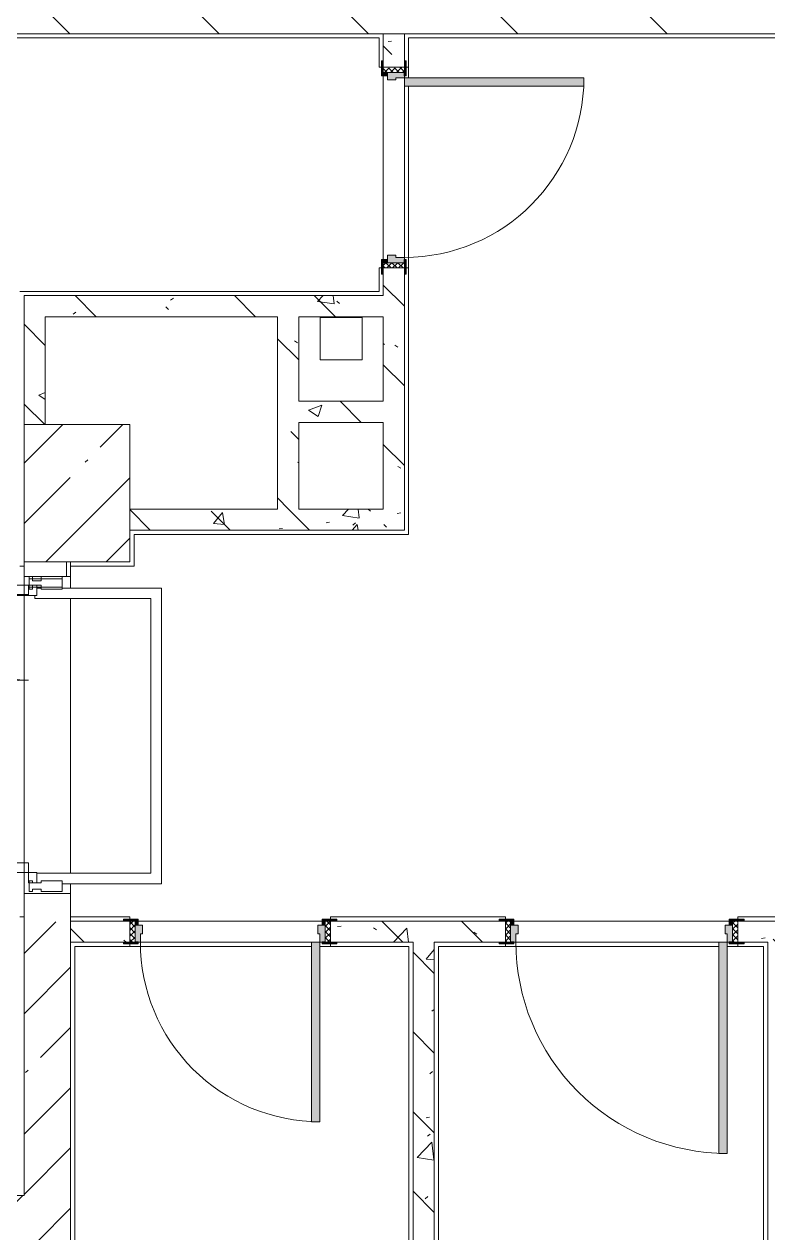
# Model space of a CAD drawing. Header units: millimetres. Extents: x -3377 to 186574, y -8553 to 29000.
# Drawn here: x 135044 to 138564, y 7724 to 13445 of the extents above; entities that cross this region are included whole.
import ezdxf

# ---------------------------------------------------------------- set-up
doc = ezdxf.new("R2010")
doc.units = ezdxf.units.MM
for name, color, linetype, lineweight, true_color in [('A-DETL-GENF-4', 7, 'Continuous', 5, 0xaaaaaa), ('A-DOOR-3', 7, 'Continuous', 5, 0xaaaaaa), ('A-DOOR-4', 7, 'Continuous', 5, 0xe2e2e2), ('A-DOOR-FRAM-2', 7, 'Continuous', 5, 0xe2e2e2), ('A-DOOR-FRAM-3', 7, 'Continuous', 5, 0xaaaaaa), ('A-FLOR-1', 7, 'Continuous', 5, 0xaaaaaa), ('I-WALL-5', 7, 'Continuous', 5, 0x787878)]:
    doc.layers.add(name, color=color, linetype=linetype, lineweight=lineweight, true_color=true_color)
for name, color, linetype, lineweight in [('A-GLAZ-CWMG-2', 7, 'Continuous', 5), ('A-WALL', 7, 'Continuous', 9), ('I-WALL-3', 7, 'Continuous', 5), ('S-COLS-2', 7, 'Continuous', 5)]:
    doc.layers.add(name, color=color, linetype=linetype, lineweight=lineweight)
pattern_1 = [(135, (59563.6, 0), (-377.1708, -377.1708), [533.4, -88.9, 17.78, -88.9]), (135, (59563.6, 376.94), (-377.1708, -377.1708), []), (50, (59563.6, 0), (637.6445, -55.7866), [66.675, -733.425]), (355, (59563.6, 0), (-123.3494, 668.699), [53.34, -586.74]), (100.451, (59616.75, -4.65), (514.299, 612.908), [56.665, -623.315]), (46.184, (59563.6, 177.8), (948.7764, -147.15), [100.012, -1100.137]), (96.636, (59642.7, 165.5), (830.909, 865.997), [84.998, -934.973]), (351.184, (59563.6, 177.8), (830.918, 865.988), [80.01, -880.11]), (21, (59652.5, 133.35), (530.6506, -357.9283), [66.675, -733.425]), (326, (59652.5, 133.35), (216.308, 644.6585), [53.34, -586.74]), (71.451, (59696.7, 103.5), (746.9596, 286.7243), [56.665, -623.315]), (37.5, (59563.6, 0), (10.81053, 295.9426), [16.764, -562.864, 16.764, -578.866, -588.962]), (37.5, (59563.6, 0), (10.81053, 295.9426), [-1175.258, 16.764, -572.198]), (7.5, (59563.6, 0), (233.8692, 350.6318), [16.764, -322.834, 16.764, -549.529, -224.472]), (7.5, (59563.6, 0), (233.8692, 350.6318), [-905.891, 16.764, -207.708]), (327.5, (59365.36, 0), (474.5678, -20.0513), [16.764, -205.486, 16.764, -676.656, -920.115]), (327.5, (59365.36, 0), (474.5678, -20.0513), [-915.67, 16.764, -903.351]), (317.5, (59276.46, 0), (518.4522, 88.9934), [16.764, -272.161, 16.764, -443.738, -653.415]), (317.5, (59276.46, 0), (518.4522, 88.9934), [-749.427, 16.764, -636.651])]
pattern_2 = [(45, (59563.6, 0), (-285.1231, 285.1231), []), (45, (59848.73, 0), (-285.1231, 285.1231), [504.031, -100.806, 16.764, -84.042])]
pattern_3 = [(135, (1826.41, 114.685), (-14.14214, -14.14214), []), (225, (1826.41, 114.685), (14.14214, -14.14214), [])]
pattern_4 = [(45, (-296.384, 114.685), (-14.1421, 14.1421), []), (135, (-296.384, 114.685), (-14.1421, -14.1421), [])]

# ---------------------------------------------------------------- blocks, each defined once
blk = doc.blocks.new('BSC_Колонна _Прямоугольная - 650х500-23287315-1_8_1_птичка')
at = {"layer": 'S-COLS-2'}
h = blk.add_hatch(dxfattribs=at)
h.set_pattern_fill('FP_153', color=256, style=0, pattern_type=2)
h.set_pattern_definition([(135, (11225, -75730), (-285.1231, -285.1231), []), (135, (11225, -75444.88), (-285.1231, -285.1231), [504.031, -100.806, 16.764, -84.042])])
h.paths.add_polyline_path([(325, 250), (-325, 250), (-325, -250), (325, -250), (325, 0.3)])
for p, q in [((325, 250), (-325, 250)), ((-325, 250), (-325, -250)), ((325, -250), (325, 250)), ((-325, -250), (325, -250))]:
    blk.add_line(p, q, dxfattribs=at)
blk = doc.blocks.new('110_Дверь_СКБ_1Ст_Внутренняя1 - Д-7_п__950x2100h_Туалет EW30-32892359-1_8_1_птичка')
at = {"layer": 'A-DOOR-3'}
h = blk.add_hatch(dxfattribs=at)
h.set_pattern_fill('FP_136', color=256, style=0, pattern_type=2)
h.set_pattern_definition(pattern_3)
h.paths.add_polyline_path([(487.5, -50), (487.5, 50), (462.5, 50), (462.5, -50)])
at = {"layer": 'A-DOOR-4'}
h = blk.add_hatch(color=256, dxfattribs=at)
h.paths.add_polyline_path([(462.5, 19.3), (462.5, 50), (437.5, 50), (437.5, 10), (427.5, 10), (427.5, -30), (462.5, -30), (462.5, -18.8)])
h.paths.add_polyline_path([(-402.5, -6), (-402.5, 10), (-412.5, 10), (-412.5, 50), (-437.5, 50), (-437.5, -30), (-402.5, -30)])
at = {"layer": 'A-DOOR-FRAM-2'}
for points in [[(-372.5, 50), (-372.5, 900), (-412.5, 900), (-412.5, 50)], [(-422.5, 50), (-422.5, 58), (-492.5, 58), (-492.5, 50), (-437.5, 50)], [(517.5, 50), (517.5, 58), (447.5, 56.3), (447.5, 50), (487.5, 50)], [(-422.5, -50), (-492.5, -50), (-492.5, -58), (-422.5, -58)], [(-422.5, -30), (-437.5, -30), (-437.5, -50), (-422.5, -50)], [(462.5, -30), (447.5, -30), (447.5, -50), (462.5, -50)], [(517.5, -50), (447.5, -50), (447.5, -58), (517.5, -58)]]:
    blk.add_hatch(color=256, dxfattribs=at).paths.add_polyline_path(points)
at = {"layer": 'A-DOOR-FRAM-3'}
h = blk.add_hatch(dxfattribs=at)
h.set_pattern_fill('FP_137', color=256, style=0, pattern_type=2)
h.set_pattern_definition(pattern_4)
h.paths.add_polyline_path([(-437.5, -50), (-437.5, 50), (-462.5, 50), (-456.9, -50)])
at = {"layer": 'A-DOOR-3'}
for p, q in [((-412.5, 900), (-412.5, 50)), ((-372.5, 900), (-412.5, 900)), ((-372.5, 50), (-372.5, 900)), ((-412.5, 50), (-372.5, 50))]:
    blk.add_line(p, q, dxfattribs=at)
blk.add_arc((-412.5, 50), 850, 360, 90, dxfattribs=at)
at = {"layer": 'A-DOOR-FRAM-3'}
for p, q in [((-422.5, 58), (-492.5, 58)), ((-492.5, 58), (-492.5, 50)), ((-422.5, 50), (-422.5, 58)), ((517.5, 58), (447.5, 58)), ((447.5, 58), (447.5, 50)), ((517.5, 50), (517.5, 58)), ((-492.5, 50), (-422.5, 50)), ((-437.5, 50), (-462.5, 50)), ((-462.5, 50), (-462.5, -50)), ((-412.5, 50), (-437.5, 50)), ((-437.5, 50), (-437.5, -30)), ((-437.5, -50), (-437.5, 50)), ((-422.5, 50), (-437.5, 50)), ((-437.5, 50), (-437.5, 49)), ((-437.5, 49), (-422.5, 49)), ((-422.5, 49), (-422.5, 50)), ((-412.5, 10), (-412.5, 50)), ((-402.5, 10), (-412.5, 10)), ((-402.5, -30), (-402.5, 10)), ((437.5, 10), (427.5, 10)), ((427.5, 10), (427.5, -30)), ((437.5, 50), (437.5, 10)), ((462.5, 50), (437.5, 50)), ((462.5, 50), (447.5, 50)), ((447.5, 50), (447.5, 49)), ((447.5, 50), (517.5, 50)), ((447.5, 49), (462.5, 49)), ((462.5, -30), (462.5, 50)), ((487.5, 50), (462.5, 50)), ((462.5, 50), (462.5, -50)), ((462.5, 49), (462.5, 50)), ((487.5, -50), (487.5, 50)), ((-422.5, -50), (-492.5, -50)), ((-492.5, -50), (-492.5, -58)), ((-462.5, -50), (-437.5, -50)), ((-437.5, -30), (-402.5, -30)), ((-422.5, -30), (-437.5, -30)), ((-437.5, -30), (-437.5, -50)), ((-437.5, -50), (-422.5, -50)), ((-422.5, -50), (-422.5, -30)), ((-422.5, -58), (-422.5, -50)), ((427.5, -30), (462.5, -30)), ((462.5, -30), (447.5, -30)), ((447.5, -30), (447.5, -50)), ((447.5, -50), (462.5, -50)), ((517.5, -50), (447.5, -50)), ((447.5, -50), (447.5, -58)), ((462.5, -50), (462.5, -30)), ((462.5, -50), (487.5, -50)), ((517.5, -58), (517.5, -50)), ((-492.5, -58), (-422.5, -58)), ((447.5, -58), (517.5, -58))]:
    blk.add_line(p, q, dxfattribs=at)
blk = doc.blocks.new('110_Дверь_СКБ_1Ст_Внутренняя1 - Д-7_п__950x2100h_Туалет-32105350-1_8_1_птичка')
at = {"layer": 'A-DOOR-3'}
h = blk.add_hatch(dxfattribs=at)
h.set_pattern_fill('FP_136', color=256, style=0, pattern_type=2)
h.set_pattern_definition(pattern_3)
h.paths.add_polyline_path([(487.5, -50), (487.5, 50), (462.5, 50), (463.3, -50)])
at = {"layer": 'A-DOOR-4'}
h = blk.add_hatch(color=256, dxfattribs=at)
h.paths.add_polyline_path([(437.5, -30), (462.5, -30), (462.5, 50), (437.5, 50), (437.5, 10), (427.5, 10), (427.5, -30)])
h.paths.add_polyline_path([(-437.5, -30), (-402.5, -30), (-402.5, 10), (-412.5, 10), (-412.5, 50), (-437.5, 50)])
at = {"layer": 'A-DOOR-FRAM-2'}
for points in [[(-372.5, 50), (-372.5, 900), (-412.5, 900), (-412.5, 50), (-393, 50)], [(-437.5, 50), (-422.5, 50), (-422.5, 58), (-492.5, 58), (-492.5, 50), (-462.5, 50)], [(517.5, 50), (517.5, 58), (447.5, 58), (447.5, 50), (492.2, 50)], [(-492.5, -58), (-422.5, -58), (-422.5, -50), (-492.5, -50)], [(-437.5, -50), (-422.5, -50), (-422.5, -30), (-437.5, -30)], [(462.5, -50), (462.5, -30), (447.5, -30), (447.5, -50)], [(468.2, -58), (517.5, -58), (517.5, -50), (447.5, -50), (447.5, -58)]]:
    blk.add_hatch(color=256, dxfattribs=at).paths.add_polyline_path(points)
at = {"layer": 'A-DOOR-FRAM-3'}
h = blk.add_hatch(dxfattribs=at)
h.set_pattern_fill('FP_137', color=256, style=0, pattern_type=2)
h.set_pattern_definition(pattern_4)
h.paths.add_polyline_path([(-437.5, -50), (-437.5, 50), (-462.5, 50), (-462.5, -50)])
at = {"layer": 'A-DOOR-3'}
for p, q in [((-412.5, 900), (-412.5, 50)), ((-372.5, 900), (-412.5, 900)), ((-372.5, 50), (-372.5, 900)), ((-412.5, 50), (-372.5, 50))]:
    blk.add_line(p, q, dxfattribs=at)
blk.add_arc((-412.5, 50), 850, 360, 90, dxfattribs=at)
at = {"layer": 'A-DOOR-FRAM-3'}
for p, q in [((-422.5, 58), (-492.5, 58)), ((-492.5, 58), (-492.5, 50)), ((-422.5, 50), (-422.5, 58)), ((517.5, 58), (447.5, 58)), ((447.5, 58), (447.5, 50)), ((517.5, 50), (517.5, 58)), ((-492.5, 50), (-422.5, 50)), ((-437.5, 50), (-462.5, 50)), ((-462.5, 50), (-462.5, -50)), ((-412.5, 50), (-437.5, 50)), ((-437.5, 50), (-437.5, -30)), ((-437.5, -50), (-437.5, 50)), ((-422.5, 50), (-437.5, 50)), ((-437.5, 50), (-437.5, 49)), ((-437.5, 49), (-422.5, 49)), ((-422.5, 49), (-422.5, 50)), ((-412.5, 10), (-412.5, 50)), ((-402.5, 10), (-412.5, 10)), ((-402.5, -30), (-402.5, 10)), ((437.5, 10), (427.5, 10)), ((427.5, 10), (427.5, -30)), ((437.5, 50), (437.5, 10)), ((462.5, 50), (437.5, 50)), ((462.5, 50), (447.5, 50)), ((447.5, 50), (447.5, 49)), ((447.5, 50), (517.5, 50)), ((447.5, 49), (462.5, 49)), ((462.5, -30), (462.5, 50)), ((487.5, 50), (462.5, 50)), ((462.5, 50), (462.5, -50)), ((462.5, 49), (462.5, 50)), ((487.5, -50), (487.5, 50)), ((-422.5, -50), (-492.5, -50)), ((-492.5, -50), (-492.5, -58)), ((-462.5, -50), (-437.5, -50)), ((-437.5, -30), (-402.5, -30)), ((-422.5, -30), (-437.5, -30)), ((-437.5, -30), (-437.5, -50)), ((-437.5, -50), (-422.5, -50)), ((-422.5, -50), (-422.5, -30)), ((-422.5, -58), (-422.5, -50)), ((427.5, -30), (462.5, -30)), ((462.5, -30), (447.5, -30)), ((447.5, -30), (447.5, -50)), ((447.5, -50), (462.5, -50)), ((517.5, -50), (447.5, -50)), ((447.5, -50), (447.5, -58)), ((462.5, -50), (462.5, -30)), ((462.5, -50), (487.5, -50)), ((517.5, -58), (517.5, -50)), ((-492.5, -58), (-422.5, -58)), ((447.5, -58), (517.5, -58))]:
    blk.add_line(p, q, dxfattribs=at)
blk = doc.blocks.new('110_Дверь_СКБ_1Ст_Внутренняя1 - Д-4 _п_ 1100x2100h_су мгн 2-33304581-1_8_1_птичка')
at = {"layer": 'A-DOOR-3'}
h = blk.add_hatch(dxfattribs=at)
h.set_pattern_fill('FP_132', color=256, style=0, pattern_type=2)
h.set_pattern_definition([(135, (1751.41, 114.685), (-14.14214, -14.14214), []), (225, (1751.41, 114.685), (14.14214, -14.14214), [])])
h.paths.add_polyline_path([(537.5, 50), (537.5, -50), (562.5, -50), (562.5, 50)])
at = {"layer": 'A-DOOR-4'}
h = blk.add_hatch(color=256, dxfattribs=at)
h.paths.add_polyline_path([(537.5, 50), (512.5, 50), (512.5, 10), (502.5, 10), (502.5, -30), (537.5, -30), (537.5, 28.8)])
h.paths.add_polyline_path([(-487.5, 50), (-512.5, 50), (-512.5, -30), (-477.5, -30), (-477.5, 10), (-487.5, 10)])
at = {"layer": 'A-DOOR-FRAM-2'}
for points in [[(-487.5, 1050), (-487.5, 50), (-447.5, 50), (-447.5, 1050)], [(-567.5, 58), (-567.5, 50), (-497.5, 50), (-497.5, 58), (-561.1, 58)], [(530.1, 58), (522.5, 58), (522.5, 50), (592.5, 50), (592.5, 58), (537.5, 58)], [(-497.5, -50), (-567.5, -50), (-567.5, -58), (-497.5, -58)], [(-497.5, -30), (-512.5, -30), (-512.5, -50), (-497.5, -50)], [(537.5, -30), (522.5, -30), (522.5, -50), (537.5, -50)], [(522.5, -50), (522.5, -58), (592.5, -58), (592.5, -50), (537.5, -50)]]:
    blk.add_hatch(color=256, dxfattribs=at).paths.add_polyline_path(points)
at = {"layer": 'A-DOOR-FRAM-3'}
h = blk.add_hatch(dxfattribs=at)
h.set_pattern_fill('FP_133', color=256, style=0, pattern_type=2)
h.set_pattern_definition([(45, (-371.384, 114.685), (-14.1421, 14.1421), []), (135, (-371.384, 114.685), (-14.1421, -14.1421), [])])
h.paths.add_polyline_path([(-512.5, 50), (-537.5, 50), (-537.5, -50), (-512.5, -50), (-512.5, -41.8)])
at = {"layer": 'A-DOOR-3'}
for p, q in [((-487.5, 1050), (-487.5, 50)), ((-447.5, 1050), (-487.5, 1050)), ((-447.5, 50), (-447.5, 1050)), ((-487.5, 50), (-447.5, 50))]:
    blk.add_line(p, q, dxfattribs=at)
blk.add_arc((-487.5, 50), 1000, 360, 90, dxfattribs=at)
at = {"layer": 'A-DOOR-FRAM-3'}
for p, q in [((-497.5, 58), (-567.5, 58)), ((-567.5, 58), (-567.5, 50)), ((-497.5, 50), (-497.5, 58)), ((592.5, 58), (522.5, 58)), ((522.5, 58), (522.5, 50)), ((592.5, 50), (592.5, 58)), ((-567.5, 50), (-497.5, 50)), ((-512.5, 50), (-537.5, 50)), ((-537.5, 50), (-537.5, -50)), ((-487.5, 50), (-512.5, 50)), ((-512.5, 50), (-512.5, -30)), ((-512.5, -50), (-512.5, 50)), ((-497.5, 50), (-512.5, 50)), ((-512.5, 50), (-512.5, 49)), ((-512.5, 49), (-497.5, 49)), ((-497.5, 49), (-497.5, 50)), ((-487.5, 10), (-487.5, 50)), ((-477.5, 10), (-487.5, 10)), ((-477.5, -30), (-477.5, 10)), ((512.5, 10), (502.5, 10)), ((502.5, 10), (502.5, -30)), ((512.5, 50), (512.5, 10)), ((537.5, 50), (512.5, 50)), ((537.5, 50), (522.5, 50)), ((522.5, 50), (522.5, 49)), ((522.5, 50), (592.5, 50)), ((522.5, 49), (537.5, 49)), ((537.5, -30), (537.5, 50)), ((562.5, 50), (537.5, 50)), ((537.5, 50), (537.5, -50)), ((537.5, 49), (537.5, 50)), ((562.5, -50), (562.5, 50)), ((-497.5, -50), (-567.5, -50)), ((-567.5, -50), (-567.5, -58)), ((-537.5, -50), (-512.5, -50)), ((-512.5, -30), (-477.5, -30)), ((-497.5, -30), (-512.5, -30)), ((-512.5, -30), (-512.5, -50)), ((-512.5, -50), (-497.5, -50)), ((-497.5, -50), (-497.5, -30)), ((-497.5, -58), (-497.5, -50)), ((502.5, -30), (537.5, -30)), ((537.5, -30), (522.5, -30)), ((522.5, -30), (522.5, -50)), ((522.5, -50), (537.5, -50)), ((592.5, -50), (522.5, -50)), ((522.5, -50), (522.5, -58)), ((537.5, -50), (537.5, -30)), ((537.5, -50), (562.5, -50)), ((592.5, -58), (592.5, -50)), ((-567.5, -58), (-497.5, -58)), ((522.5, -58), (592.5, -58))]:
    blk.add_line(p, q, dxfattribs=at)
blk = doc.blocks.new('Прямоугольный импост - Импост структурный с накладкой - 160мм Темный-32274804-1_8_1_птичка')
at = {"layer": 'A-GLAZ-CWMG-2'}
for p, q in [((-50, 40), (-50, 140)), ((-50, 140), (0, 140)), ((0, 140), (0, 40)), ((-40, 40), (-50, 40)), ((-50, -17), (-50, 0)), ((-50, 0), (-40, 0)), ((-40, 0), (-40, 40)), ((-10, 40), (-10, 0)), ((0, 40), (-10, 40)), ((-10, 0), (0, 0)), ((0, 0), (0, -17)), ((0, -17), (-50, -17))]:
    blk.add_line(p, q, dxfattribs=at)
blk = doc.blocks.new('Дверь_Витражная_остекление_ - ВВ-6 остекление-32274838-1_8_1_птичка')
at = {"layer": 'A-DETL-GENF-4'}
for p, q in [((-655, 930), (-610, 930)), ((-655, 930), (-655, 20)), ((-610, 930), (-655, 930)), ((-655, 930), (-655, 20)), ((-610, 930), (-610, 20)), ((-610, 20), (-610, 930)), ((-655, 850), (-610, 850)), ((-645, 850), (-645, 100)), ((-601, 850), (-601, 100)), ((705, 420), (660, 420)), ((660, 420), (660, 20)), ((705, 420), (660, 420)), ((660, 420), (660, 20)), ((705, 420), (705, 20)), ((705, 20), (705, 420)), ((651, 340), (651, 100)), ((705, 340), (660, 340)), ((695, 340), (695, 100)), ((-655, 100), (-610, 100)), ((705, 100), (660, 100)), ((-610, 20), (-655, 20)), ((-655, 20), (-610, 20))]:
    blk.add_line(p, q, dxfattribs=at)
at = {"layer": 'A-DOOR-3'}
for p, q in [((-655, 930), (-655, 20)), ((655, 420), (655, 20)), ((-655, 20), (-705, 20)), ((-705, 20), (-705, -20)), ((-655, -20), (-655, 20)), ((705, 20), (655, 20)), ((655, 20), (655, -20)), ((705, -20), (705, 20)), ((-705, -20), (-655, -20)), ((655, -20), (705, -20))]:
    blk.add_line(p, q, dxfattribs=at)
for centre, radius, start, end in [((-655, 20), 910, 360, 90), ((655, 20), 400, 90, 180)]:
    blk.add_arc(centre, radius, start, end, dxfattribs=at)
blk = doc.blocks.new('Прямоугольный импост - Импост структурный с накладкой - 160мм Темный-32274805-1_8_1_птичка')
at = {"layer": 'A-GLAZ-CWMG-2'}
for p, q in [((-25, 40), (-25, 140)), ((-25, 140), (25, 140)), ((25, 140), (25, 40)), ((-15, 40), (-25, 40)), ((-25, -17), (-25, 0)), ((-25, 0), (-15, 0)), ((-15, 0), (-15, 40)), ((15, 40), (15, 0)), ((25, 40), (15, 40)), ((15, 0), (25, 0)), ((25, 0), (25, -17)), ((25, -17), (-25, -17))]:
    blk.add_line(p, q, dxfattribs=at)
blk = doc.blocks.new('Прямоугольный импост - Импост структурный с накладкой - 160мм Темный-32274806-1_8_1_птичка')
at = {"layer": 'A-GLAZ-CWMG-2'}
for p, q in [((0, 140), (-50, 140)), ((-50, 140), (-50, 40)), ((0, 40), (0, 140)), ((-50, 40), (-40, 40)), ((-40, 0), (-50, 0)), ((-50, 0), (-50, -17)), ((-40, 40), (-40, 0)), ((-10, 0), (-10, 40)), ((-10, 40), (0, 40)), ((0, 0), (-10, 0)), ((0, -17), (0, 0)), ((-50, -17), (0, -17))]:
    blk.add_line(p, q, dxfattribs=at)

msp = doc.modelspace()

# ---------------------------------------------------------------- hatches: boundary and pattern name
at = {"layer": 'I-WALL-3'}
h = msp.add_hatch(dxfattribs=at)
h.set_pattern_fill('FP_117', color=256, style=0, pattern_type=2)
h.set_pattern_definition([(135, (59563.6, 0), (-353.5534, -353.5534), [])])
h.paths.add_polyline_path([(135659.6, 13400), (144263.6, 13400), (144263.6, 13600), (128213.6, 13600), (128213.6, 13400), (134727.3, 13400)])
h = msp.add_hatch(dxfattribs=at)
h.set_pattern_fill('FP_99', color=256, style=0, pattern_type=2)
h.set_pattern_definition(pattern_2)
h.paths.add_polyline_path([(135263.6, 7900), (135263.6, 9330), (135043.6, 9330), (135043.6, 7900)])
h.paths.add_polyline_path([(135263.6, 10830), (135263.6, 10900), (135243.6, 10900), (135243.6, 10830)])
h = msp.add_hatch(dxfattribs=at)
h.set_pattern_fill('FP_99', color=256, style=0, pattern_type=2)
h.set_pattern_definition(pattern_2)
h.paths.add_polyline_path([(131643.6, 7680), (131868.6, 7680), (131868.6, 7900), (131643.6, 7900), (131643.6, 7708.9)])
h.paths.add_polyline_path([(135043.6, 7680), (135263.6, 7680), (135263.6, 7900), (133268.6, 7900), (133268.6, 7680), (135023.6, 7680)])
at = {"layer": 'I-WALL-5'}
h = msp.add_hatch(dxfattribs=at)
h.set_pattern_fill('FP_129', color=256, style=0, pattern_type=2)
h.set_pattern_definition(pattern_1)
h.paths.add_polyline_path([(136743.4, 11050), (136843.4, 11053.2), (136843.4, 12291.1), (136743.4, 12291.1), (136743.4, 11150)])
h.paths.add_polyline_path([(136843.4, 13241.1), (136843.4, 13400), (136743.4, 13400), (136744.8, 13241.1)])
h = msp.add_hatch(dxfattribs=at)
h.set_pattern_fill('FP_129', color=256, style=0, pattern_type=2)
h.set_pattern_definition(pattern_1)
h.paths.add_polyline_path([(135043.6, 12060), (136743.4, 12060), (136743.4, 12160), (135043.6, 12160), (135043.6, 12143.8)])
h = msp.add_hatch(dxfattribs=at)
h.set_pattern_fill('FP_129', color=256, style=0, pattern_type=2)
h.set_pattern_definition(pattern_1)
h.paths.add_polyline_path([(135043.6, 11550), (135143.6, 11550), (135143.6, 12060), (135043.6, 12060), (135043.6, 11880.8)])
h = msp.add_hatch(dxfattribs=at)
h.set_pattern_fill('FP_129', color=256, style=0, pattern_type=2)
h.set_pattern_definition(pattern_1)
h.paths.add_polyline_path([(136343.4, 11150), (136343.4, 12060), (136243.4, 12055.6), (136244.3, 11150), (136289.5, 11150)])
h = msp.add_hatch(dxfattribs=at)
h.set_pattern_fill('FP_129', color=256, style=0, pattern_type=2)
h.set_pattern_definition(pattern_1)
h.paths.add_polyline_path([(136729.3, 11560), (136743.4, 11560), (136743.4, 11660), (136343.4, 11660), (136343.4, 11560), (136644.1, 11560)])
h = msp.add_hatch(dxfattribs=at)
h.set_pattern_fill('FP_129', color=256, style=0, pattern_type=2)
h.set_pattern_definition(pattern_1)
h.paths.add_polyline_path([(136743.4, 11050), (136743.4, 11150), (135543.6, 11150), (135543.6, 11050), (136644.1, 11050)])
h = msp.add_hatch(dxfattribs=at)
h.set_pattern_fill('FP_129', color=256, style=0, pattern_type=2)
h.set_pattern_definition(pattern_1)
h.paths.add_polyline_path([(138684.1, 9100), (138728.6, 9100), (138728.6, 9200), (138421.6, 9200), (138421.6, 9100), (138664.1, 9100)])
h.paths.add_polyline_path([(135513.6, 9100), (135543.6, 9100), (135543.6, 9200), (135263.6, 9200), (135263.6, 9100), (135283.6, 9100)])
h.paths.add_polyline_path([(140304.2, 9100), (141393.6, 9100), (141393.6, 9200), (139828.6, 9200), (139828.6, 9100), (140193.6, 9100)])
h.paths.add_polyline_path([(136493.6, 9100), (137321.6, 9100), (137321.6, 9200), (136493.6, 9200)])
h = msp.add_hatch(dxfattribs=at)
h.set_pattern_fill('FP_129', color=256, style=0, pattern_type=2)
h.set_pattern_definition(pattern_1)
h.paths.add_polyline_path([(136984.5, 7090.6), (136984.5, 9100), (136884.5, 9100), (136884.5, 7090.6)])

# ---------------------------------------------------------------- linework, layer by layer
at = {"layer": 'A-FLOR-1'}
for p, q in [((136723.4, 13380), (133203.6, 13380)), ((136723.4, 13241.1), (136723.4, 13380)), ((136863.4, 13380), (136863.4, 13191.1)), ((142120.6, 13380), (136863.4, 13380)), ((136735.4, 13241.1), (136723.4, 13241.1)), ((136863.4, 13241.1), (136851.4, 13241.1)), ((136863.4, 13151.1), (136863.4, 11030)), ((136723.4, 12180), (136723.4, 12291.1)), ((136723.4, 12291.1), (136735.4, 12291.1)), ((136851.4, 12291.1), (136863.4, 12291.1)), ((135023.6, 12180), (136723.4, 12180)), ((136444.1, 12057), (136644.1, 12057)), ((136444.1, 11857), (136444.1, 12057)), ((136644.1, 12057), (136644.1, 11857)), ((136644.1, 11857), (136444.1, 11857)), ((136863.4, 11030), (135563.6, 11030)), ((135563.6, 11030), (135563.6, 10880)), ((135043.6, 10880), (135023.6, 10880)), ((135563.6, 10880), (135263.6, 10880)), ((135123.6, 10776.2), (135103.6, 10776.2)), ((135693.7, 10776.2), (135223.6, 10776.2)), ((135693.7, 9376.2), (135693.7, 10776.2)), ((135093.7, 10740), (135093.7, 10726.2)), ((135093.7, 10726.2), (135643.7, 10726.2)), ((135643.7, 10726.2), (135643.7, 9426.2)), ((135643.7, 9426.2), (135103.6, 9426.2)), ((135223.6, 9376.2), (135693.7, 9376.2)), ((135023.6, 9220), (135043.6, 9220)), ((135263.6, 9220), (135543.6, 9220)), ((135543.6, 9220), (135543.6, 9208)), ((136493.6, 9208), (136493.6, 9220)), ((136493.6, 9220), (137321.6, 9220)), ((137321.6, 9220), (137321.6, 9208)), ((138421.6, 9208), (138421.6, 9220)), ((138421.6, 9220), (138728.6, 9220)), ((135283.6, 9080), (135283.6, 7640.6)), ((135283.6, 9080), (136403.6, 9080)), ((135543.6, 9092), (135543.6, 9080)), ((136443.6, 9080), (136864.5, 9080)), ((136493.6, 9080), (136493.6, 9092)), ((136864.5, 7640.6), (136864.5, 9080)), ((137004.5, 9080), (137004.5, 6970.6)), ((137004.5, 9080), (138331.6, 9080)), ((137321.6, 9092), (137321.6, 9080)), ((138371.6, 9080), (138544.1, 9080)), ((138421.6, 9080), (138421.6, 9092)), ((138544.1, 3790), (138544.1, 9080))]:
    msp.add_line(p, q, dxfattribs=at)
at = {"layer": 'A-WALL'}
for p, q in [((136843.4, 13400), (136743.4, 13400)), ((135243.6, 10900), (135243.6, 10830)), ((135263.6, 9200), (135263.6, 9100))]:
    msp.add_line(p, q, dxfattribs=at)
at = {"layer": 'I-WALL-3'}
for p, q in [((133183.6, 13400), (136743.4, 13400)), ((136743.4, 13400), (136743.4, 13271.1)), ((136843.4, 13271.1), (136843.4, 13400)), ((136843.4, 13400), (144673.6, 13400)), ((136743.4, 12331.1), (136743.4, 13201.1)), ((136843.4, 13151.1), (136843.4, 12341.1)), ((136743.4, 12261.1), (136743.4, 12160)), ((136843.4, 11050), (136843.4, 12261.1)), ((136743.4, 12160), (135043.6, 12160)), ((135043.6, 12160), (135043.6, 11550)), ((135143.6, 12060), (136243.4, 12060)), ((135143.6, 11550), (135143.6, 12060)), ((136243.4, 12060), (136243.4, 11150)), ((136343.4, 12060), (136743.4, 12060)), ((136343.4, 11660), (136343.4, 12060)), ((136743.4, 12060), (136743.4, 11660)), ((136743.4, 11660), (136343.4, 11660)), ((136343.4, 11150), (136343.4, 11560)), ((136343.4, 11560), (136743.4, 11560)), ((136743.4, 11560), (136743.4, 11150)), ((136243.4, 11150), (135543.6, 11150)), ((136743.4, 11150), (136343.4, 11150)), ((135543.6, 11050), (136843.4, 11050)), ((135043.6, 7900), (135043.6, 10900)), ((135263.6, 10776.2), (135263.6, 10900)), ((135043.6, 10830), (135263.6, 10830)), ((135263.6, 10726.2), (135263.6, 9426.2)), ((135263.6, 9330), (135043.6, 9330)), ((135263.6, 9200), (135263.6, 9376.2)), ((135513.6, 9200), (135263.6, 9200)), ((135583.6, 9200), (136453.6, 9200)), ((137291.6, 9200), (136523.6, 9200)), ((137361.6, 9200), (138381.6, 9200)), ((138698.6, 9200), (138451.6, 9200)), ((135263.6, 7900), (135263.6, 9100)), ((135263.6, 9100), (135513.6, 9100)), ((136403.6, 9100), (135593.6, 9100)), ((136523.6, 9100), (136884.5, 9100)), ((136884.5, 9100), (136884.5, 7620.6)), ((136984.5, 9100), (137291.6, 9100)), ((136984.5, 6990.6), (136984.5, 9100)), ((138331.6, 9100), (137371.6, 9100)), ((138451.6, 9100), (138564.1, 9100)), ((138564.1, 9100), (138564.1, 3750)), ((135043.6, 7900), (133323.6, 7900)), ((135263.6, 7620.6), (135263.6, 7900))]:
    msp.add_line(p, q, dxfattribs=at)

# ---------------------------------------------------------------- block references
at = {"layer": 'A-DOOR-3'}
for name, p, rotation in [('110_Дверь_СКБ_1Ст_Внутренняя1 - Д-7_п__950x2100h_Туалет EW30-32892359-1_8_1_птичка', (136793.4, 12778.6), 270), ('Дверь_Витражная_остекление_ - ВВ-6 остекление-32274838-1_8_1_птичка', (135083.6, 10085), 89.99999999999959), ('110_Дверь_СКБ_1Ст_Внутренняя1 - Д-7_п__950x2100h_Туалет-32105350-1_8_1_птичка', (136031.1, 9150), 180), ('110_Дверь_СКБ_1Ст_Внутренняя1 - Д-4 _п_ 1100x2100h_су мгн 2-33304581-1_8_1_птичка', (137884.1, 9150), 180)]:
    msp.add_blockref(name, p, dxfattribs=dict(at, rotation=rotation))
at = {"layer": 'A-GLAZ-CWMG-2', "extrusion": (0, 0, -1), "rotation": 90.00000000000041}
for name, p in [('Прямоугольный импост - Импост структурный с накладкой - 160мм Темный-32274805-1_8_1_птичка', (-135083.6, 10805)), ('Прямоугольный импост - Импост структурный с накладкой - 160мм Темный-32274804-1_8_1_птичка', (-135083.6, 10820))]:
    msp.add_blockref(name, p, dxfattribs=at)
at = {"layer": 'A-GLAZ-CWMG-2', "rotation": 269.9999999999996}
msp.add_blockref('Прямоугольный импост - Импост структурный с накладкой - 160мм Темный-32274806-1_8_1_птичка', (135083.6, 9340), dxfattribs=at)
at = {"layer": 'S-COLS-2', "rotation": 270.0000000000007}
msp.add_blockref('BSC_Колонна _Прямоугольная - 650х500-23287315-1_8_1_птичка', (135293.6, 11225), dxfattribs=at)

doc.saveas('drawing.dxf')
